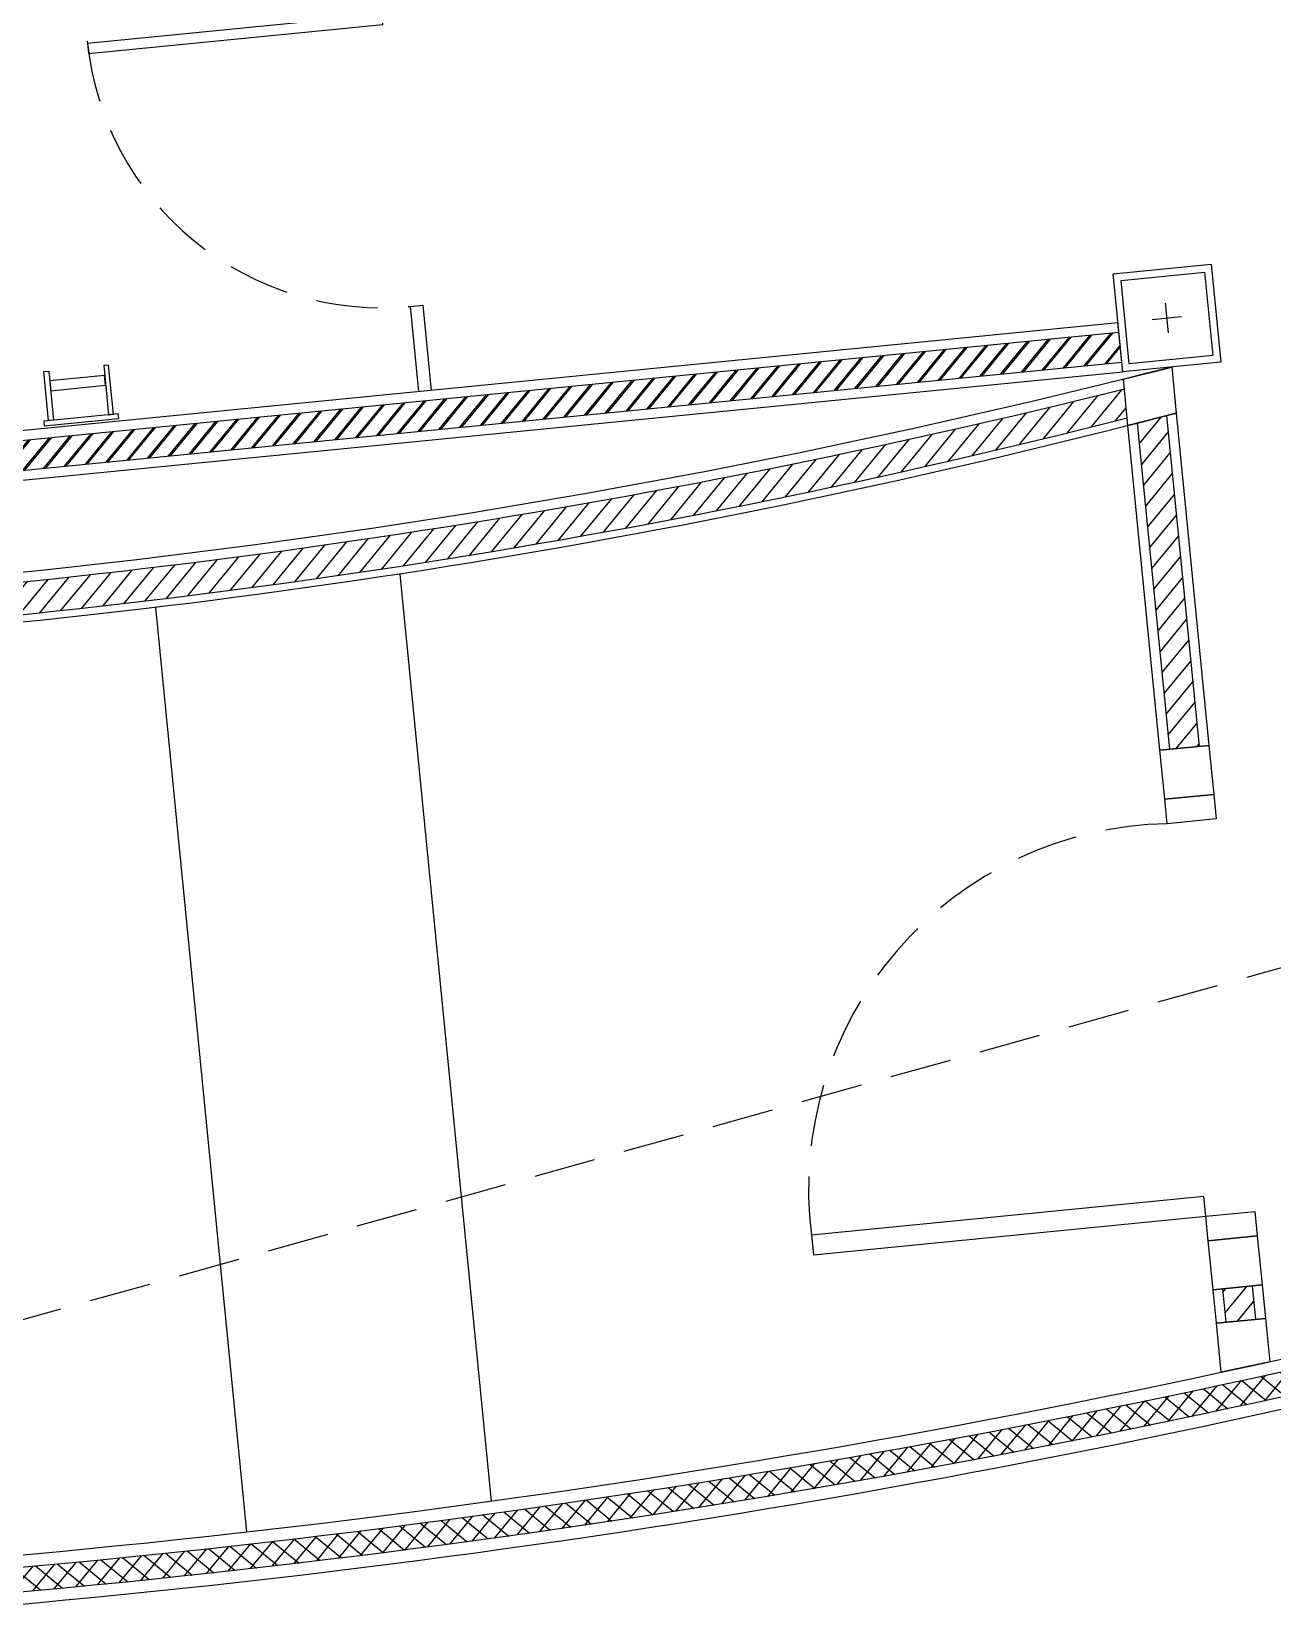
# Model space of a CAD drawing. Header units: millimetres. Extents: x -244126 to 368105, y -173968 to 259060.
# Drawn here: x -165907.73 to -165902.3, y 87849.22 to 87856.14 of the extents above; entities that cross this region are included whole.
import ezdxf
from ezdxf.xclip import XClip

# ---------------------------------------------------------------- set-up
doc = ezdxf.new("R2010")
doc.units = ezdxf.units.MM
doc.header["$MEASUREMENT"] = 0
doc.header["$XCLIPFRAME"] = 0
doc.linetypes.add('DASHED2', pattern=[0.375, 0.25, -0.125])
for name, color, linetype in [('A02-COLUMN', 4, 'Continuous'), ('A02-COLUMN HATCH', 250, 'Continuous'), ('A03-WALL', 3, 'Continuous'), ('A03-WALL HATCH', 251, 'Continuous'), ('A04-PLAN', 1, 'Continuous'), ('A04-PLAN 02', 2, 'Continuous'), ('A04-PLAN 04-DOOR 01', 2, 'Continuous'), ('A08-WC 01', 2, 'Continuous'), ('COL', 5, 'Continuous'), ('WALL', 2, 'Continuous')]:
    doc.layers.add(name, color=color, linetype=linetype)

# ---------------------------------------------------------------- blocks, each defined once
blk = doc.blocks.new('COL20x20')
at = {"layer": 'A02-COLUMN'}
blk.add_lwpolyline([(-0.0999999999999659, 0.1000000000000085), (-0.0999999999999659, -0.1000000000000085), (0.1000000000000227, -0.1000000000000085), (0.1000000000000227, 0.1000000000000085)], close=True, dxfattribs=at)
at = {"layer": 'A02-COLUMN HATCH'}
for p, q in [((0.0300000000000864, 0), (-0.0300000000000864, 0)), ((0, -0.0300000000000651), (0, 0.0300000000000154))]:
    blk.add_line(p, q, dxfattribs=at)
blk.add_lwpolyline([(-0.0849999999999796, 0.0850000000000087), (-0.0849999999999796, -0.0850000000000084), (0.0850000000000364, -0.0850000000000084), (0.0850000000000364, 0.0850000000000087)], close=True, dxfattribs=at)
blk = doc.blocks.new('CT-Plumbing-Fixture-ToiletRollHolder-2D-flat-12-flat-13')
at = {"color": 0}
for points in [[(-1.026000000596045, -2.47123390639814e-08), (-0.8740000007152557, -2.123665397701924e-08), (-0.8740000003673827, -0.01000002028281231), (-1.026000000128965, -0.01000002375849739)], [(-1.005999999034422, -0.1100000243747379), (-1.006000001321057, -0.01000002330117043), (-1.016000000367382, -0.0100000234106901), (-1.015999998080747, -0.1100000243651138)], [(-0.8939999968886556, -0.1100000218137068), (-0.8939999991752905, -0.01000002074013927), (-0.8840000001289652, -0.010000020392332), (-0.8839999978423303, -0.1100000213467557)], [(-1.005999998538074, -0.09000002425515757), (-1.005999999949076, -0.07000002377814582), (-0.893999996849635, -0.07000002167004299), (-0.8939999973459827, -0.09000002202791099)]]:
    blk.add_lwpolyline(points, close=True, dxfattribs=at)
blk = doc.blocks.new('A$Cb154329e')
at = {"layer": 'A03-WALL HATCH'}
h = blk.add_hatch(dxfattribs=at)
h.set_pattern_fill('ANSI37', color=256, scale=0.25)
h.set_pattern_definition([(45, (-81.79331738757901, -52.23515354446135), (-0.02209708691207961, 0.02209708691207961), []), (135, (-81.79331738757901, -52.23515354446135), (-0.02209708691207961, -0.02209708691207961), [])])
edge = h.paths.add_edge_path()
edge.add_line((20.40142226842832, 12.95158103942251), (20.40142226842832, 13.00433428344763))
edge.add_arc((19.15928256795197, 16.66755367283762), 3.86808574495218, 282.6257047257694, 288.73098417133707, ccw=False)
edge.add_arc((16.70365160810923, 32.89186298641212), 20.26947967272558, 268.581327626964, 279.37303665744633, ccw=False)
edge.add_arc((16.21077084354415, 12.01763824466009), 0.6110237421777174, 90.83931823944624, 250.7313776549114)
edge.add_arc((20.82079767919751, 22.15444325140437), 11.74450227172822, 245.8143272805016, 267.9536339812313)
edge.add_line((20.40142226842832, 10.41743094522221), (20.40142226842832, 10.46745943690656))
edge.add_arc((20.82123631968584, 22.15361272240465), 11.69369156638703, 245.8123425830243, 267.9425878315174, ccw=False)
edge.add_arc((16.21077084353903, 12.01763824461828), 0.5610237421545792, 90.93774179051519, 251.20522543813541, ccw=False)
edge.add_arc((16.70365160771484, 32.89186298665033), 20.31947967299216, 268.5841671264625, 279.3768025153869)
edge.add_arc((19.1592862516217, 16.66755536070018), 3.918082061499379, 282.6036592374201, 288.4831978670996)
edge = h.paths.add_edge_path()
edge.add_line((20.40142226842832, 20.33077306222776), (20.40142226842832, 20.3835296819791))
edge.add_arc((19.15928625162157, 16.66755536070103), 3.918082061499812, 71.51680213290042, 77.37344776320002)
edge.add_arc((17.7014815481129, 10.3509734889642), 10.40065437154657, 77.14332945660298, 99.92284212921679)
edge.add_line((15.90922185243108, 20.59604140184819), (15.91940121841616, 20.54708839859813))
edge.add_arc((17.70142373912008, 10.35087435240225), 10.35076736962715, 77.13947321820609, 99.91362319208872, ccw=False)
edge.add_arc((19.15928256795197, 16.66755367283761), 3.868085744952325, 71.26901582866361, 77.36656343530387, ccw=False)
h = blk.add_hatch(dxfattribs=at)
h.set_pattern_fill('_USER', color=256, scale=0.02999999999999999, angle=224.9997233264712, pattern_type=0)
h.set_pattern_definition([(224.9997233264712, (0, 0), (0.02121310099967406, -0.02121330587102413), [])])
h.paths.add_polyline_path([(19.00000000009311, 14.89757367677453), (16.10000009660143, 14.89755337848328), (16.10000038635917, 14.8375533784274), (19.00000000009311, 14.83757367671663)])
edge = h.paths.add_edge_path()
edge.add_arc((16.66252851735356, 30.67457951649839), 16.06328823973665, 267.6364411562286, 278.3669709265644)
edge.add_line((18.9999413194469, 14.78226280478288), (18.99994160435323, 14.72325114719951))
edge.add_arc((16.66587735226243, 29.96034851756946), 15.41483026851166, 267.52449583095046, 278.7090410434658, ccw=False)
edge.add_line((16.00007603544479, 14.55990369238512), (16.00007553801436, 14.62495693143345))
h = blk.add_hatch(dxfattribs=at)
h.set_pattern_fill('_USER', color=256, scale=0.02999999999999999, angle=224.9997233264712, pattern_type=0)
h.set_pattern_definition([(224.9997233264712, (153.9727542381734, 20.66417542623822), (0.02121310099967409, -0.0212133058710241), [])])
h.paths.add_polyline_path([(16.10000009660143, 14.89755337848328), (16.10000038635917, 14.8375533784274), (19.00000038638245, 14.83757367671933), (19.00000009662472, 14.89757367677521)])
h = blk.add_hatch(dxfattribs=at)
h.set_pattern_fill('_USER', color=256, scale=0.02999999999999999, angle=224.9997233264713, pattern_type=0)
h.set_pattern_definition([(224.9997233264713, (34.51097691676114, -0.9253162803361192), (0.02121310099967409, -0.0212133058710241), [])])
h.paths.add_polyline_path([(19.01994310878217, 14.71119345189072), (19.07994312187657, 14.72052346204873), (19.07994123769458, 14.0462081336882), (19.0199412376387, 14.04620842344593)])
h = blk.add_hatch(dxfattribs=at)
h.set_pattern_fill('_USER', color=256, scale=0.02999999999999999, angle=224.9997233264713, pattern_type=0)
h.set_pattern_definition([(224.9997233264713, (48.20468101941515, -0.925305140321143), (0.02121310099967409, -0.0212133058710241), [])])
h.paths.add_polyline_path([(19.01999811525457, 12.94621769792866), (19.07999811519403, 12.94621740817092), (19.07999844441656, 12.87805446784478), (19.01999844436068, 12.87805417808704)])
at = {"layer": 'A03-WALL'}
for points in [[(16.10000000009313, 14.91755337384529), (16.10000048298389, 14.81755337386858), (19.00000048289075, 14.8175736767007), (19, 14.91757367679384)], [(18.99994160456117, 14.70806528895628), (19.09994152898435, 14.72370491561014), (19.09994123771321, 14.04620803706348), (18.99994123773649, 14.04620851995423)], [(18.99999999941792, 12.94621779455338), (19.09999623103067, 12.94621731166262), (19.09999829647131, 12.87805456446949), (18.99999862990808, 12.87805408157874)]]:
    blk.add_lwpolyline(points, close=True, dxfattribs=at)
for points in [[(19.10011327592656, 14.81755337386858, -0.04849540125438251), (16.00011253799312, 14.64497245289385)], [(19.09676292992461, 14.72320779420867, -0.05038379467985688), (16.00011327594984, 14.54488808626775)], [(20.50142226842832, 10.38944778780495, -0.09904370964155813), (16, 11.41755337384529, -0.8380031923200583), (16.20195186918136, 12.65360084280837, 0.04711978440607178), (20, 12.91755337384529, 0.03406564397090448), (20.50142226842832, 13.06644702802237, 0.03406564397090448)], [(20.50142226842832, 12.95991904404863, -0.03189122913405056), (20.01900061231572, 12.81933663482778, -0.04712885989326017), (16.2014908415731, 12.55358165001962, 0.8414991650303832), (16.03904161625542, 11.50986809516326, 0.09903835303504276), (20.50142226842832, 10.48945274304099)]]:
    blk.add_lwpolyline(points, format="xyb", dxfattribs=at)
at = {"layer": 'A03-WALL', "ltscale": 0.5}
for points in [[(19.09994114923757, 14.81751592631917), (19.09994160220958, 14.72370492701884), (18.99994167766999, 14.70806530048139), (18.99994122190401, 14.80246652581263)], [(19.09994123771321, 14.04620900284499), (19.09994172060397, 13.94620900286827), (18.99994172062725, 13.94620851997752), (18.99994123773649, 14.04620851995423)], [(19.09999951650389, 13.04621827742085), (19.09999999939464, 12.94621827744413), (18.99999999941792, 12.94621779455338), (18.99999951652717, 13.04621779453009)], [(19.09999613789842, 12.87805456446949), (19.09999656444415, 12.78972279711161), (18.99999662081245, 12.77805408160202), (18.9999961379217, 12.87805408157874)]]:
    blk.add_lwpolyline(points, close=True, dxfattribs=at)
at = {"layer": 'A03-WALL HATCH'}
for points in [[(16.10000009660143, 14.89755337848328), (16.10000038635917, 14.8375533784274), (19.00000038638245, 14.83757367671933), (19.00000009662472, 14.89757367677521)], [(19.01994310878217, 14.71119345189072), (19.07994312187657, 14.72052346204873), (19.07994123769458, 14.0462081336882), (19.0199412376387, 14.04620842344593)], [(19.01999811525457, 12.94621769792866), (19.07999811519403, 12.94621740817092), (19.07999844441656, 12.87805446784478), (19.01999844436068, 12.87805417808704)]]:
    blk.add_lwpolyline(points, close=True, dxfattribs=at)
for points in [[(18.9999413194469, 14.78226280478287, -0.04685615186770405), (16.00000252207738, 14.62495994535449, -0.04685615186770405)], [(18.99994160432834, 14.7232511471957, -0.0488399767985848), (16.00011212867685, 14.55990213202313)], [(20.40142226842831, 10.41743094522222, -0.09690255996944291), (16.00913455034606, 11.44084294408094, -0.8382973573172939), (16.20182035828475, 12.6285964284325, 0.04712254630614952), (20.00477280002087, 12.89300289191306, 0.02664561036101089), (20.40142226842832, 13.00433428344764, 0.02664561036101089)], [(20.40142226842832, 12.95158103942252, -0.02565995646317042), (20.01423357566819, 12.84388799627777, -0.04712659728353701), (16.20158915640786, 12.57858684821986, 0.8410904530455021), (16.03002057422418, 11.48652904736809, 0.09686265081176336), (20.40142226842832, 10.46745943690656)]]:
    blk.add_lwpolyline(points, format="xyb", dxfattribs=at)
at = {"layer": 'A04-PLAN', "color": 252, "linetype": 'DASHED2', "ltscale": 0.5}
blk.add_lwpolyline([(15.10000520537142, 21.47552535822615), (21.10005932685453, 20.41755393089261), (21.10005932685453, 13.91755337384529), (15.10000520537142, 12.85958194651175)], close=True, dxfattribs=at)
blk.add_arc((18.94027402694337, 13.15800813387614), 0.7406023599842789, 85.3786503979447, 181.691323953016, dxfattribs=at)
at = {"layer": 'A04-PLAN 02'}
for p, q in [((17.5, 14.55308683554176), (17.5, 12.66305218450725)), ((17, 14.53413872828241), (17, 12.64955247472972))]:
    blk.add_line(p, q, dxfattribs=at)
at = {"layer": 'A04-PLAN 04-DOOR 01'}
for points in [[(18.99994461040478, 13.89620274037588), (18.99994172062725, 13.94620274030603), (19.09994172048755, 13.94620851997752), (19.09994461026508, 13.89620852004737), (18.99994461040478, 13.89620274037588)], [(18.99999951734208, 13.04620135761797), (18.99999662744813, 13.09620135754813), (19.09999662730843, 13.09620713721961), (19.09999951720238, 13.04620713728946), (18.99999951734208, 13.04620135761797)]]:
    blk.add_lwpolyline(points, dxfattribs=at)
blk.add_lwpolyline([(18.19999662903138, 13.0961493406212), (18.99999662744813, 13.09620135754813), (18.99999431567267, 13.13620135746896), (18.1999943171395, 13.13614934054203)], close=True, dxfattribs=at)
at = {"layer": 'A08-WC 01'}
for points in [[(17.57500374712981, 15.68627795367502), (16.9750037471531, 15.68628087849356), (16.97500364959706, 15.66628087847494), (17.57500364969019, 15.66627795377281), (17.57500374712981, 15.68627795367502)], [(17.57500000006985, 14.91758042213041), (17.57500084734056, 15.0914086465491), (17.60000084736384, 15.09140852466226), (17.60000000009313, 14.91758030035999)]]:
    blk.add_lwpolyline(points, dxfattribs=at)
at = {"layer": 'A08-WC 01', "color": 251, "linetype": 'DASHED2', "ltscale": 0.5}
blk.add_arc((17.57500377215911, 15.69140864652582), 0.6, 179.999720709296, 269.999720709296, dxfattribs=at)
at = {"layer": 'A08-WC 01', "xscale": -1, "rotation": 179.9997220163262}
blk.add_blockref('CT-Plumbing-Fixture-ToiletRollHolder-2D-flat-12-flat-13', (17.83750002586748, 14.92272315721493), dxfattribs=at)
at = {"layer": 'COL', "xscale": -1, "rotation": 359.9999999999997}
blk.add_blockref('COL20x20', (19.10000000009313, 14.91755337384529), dxfattribs=at)
blk = doc.blocks.new('G$CE2FEF259')
at = {"layer": 'WALL', "color": 8, "rotation": 5.624329713739069}
blk.add_blockref('A$Cb154329e', (2335.50810046785, 911.4048977327766), dxfattribs=at)

msp = doc.modelspace()

# ---------------------------------------------------------------- block references
at = {"layer": 'WALL'}
ref = msp.add_blockref('G$CE2FEF259', (-170976.4656206129, 85853.65289265019), dxfattribs=dict(at, xscale=2.15622, yscale=2.15622, zscale=2.15622))
XClip(ref).set_block_clipping_path([(229.89170362055302, 427.7812507301569), (2596.170375071466, 1370.8402830809355)])

doc.saveas('drawing.dxf')
